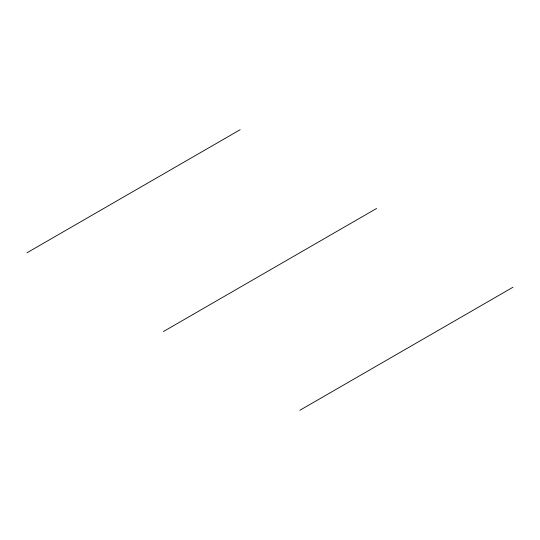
<?xml version="1.0" encoding="UTF-8"?>
<svg xmlns="http://www.w3.org/2000/svg" width="540" height="540" viewBox="0 0 540 540"><rect width="100%" height="100%" fill="white"/><g stroke="black" fill="none" stroke-linecap="round" stroke-linejoin="round"><path stroke-width="0.81" d="M27 252.774L240.158 129.708M163.424 331.533L376.576 208.467M299.842 410.292L513 287.226"/></g></svg>
